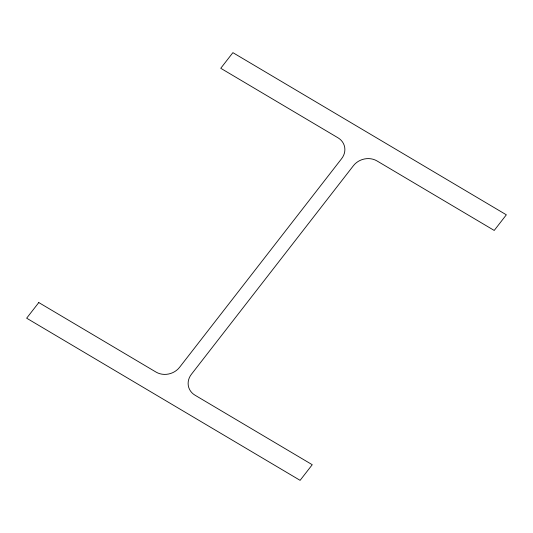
<?xml version="1.0" encoding="UTF-8"?>
<svg xmlns="http://www.w3.org/2000/svg" width="533" height="533" viewBox="0 0 533 533"><rect width="100%" height="100%" fill="white"/><g stroke="black" fill="none" stroke-linecap="round" stroke-linejoin="round"><path stroke-width="0.8" d="M38.789 302.557L26.65 318.188L300.106 480.346L312.245 464.716L195.005 395.193A16.996 14.951 -16.7 0 1 191.374 374.333L353.439 165.67A16.996 14.951 -16.7 0 1 376.971 160.919L494.211 230.443L506.35 214.812L232.894 52.654L220.755 68.284L337.995 137.807A16.996 14.951 -16.7 0 1 341.626 158.667L179.561 367.33A16.996 14.951 -16.7 0 1 156.029 372.081L38.789 302.557"/></g></svg>
